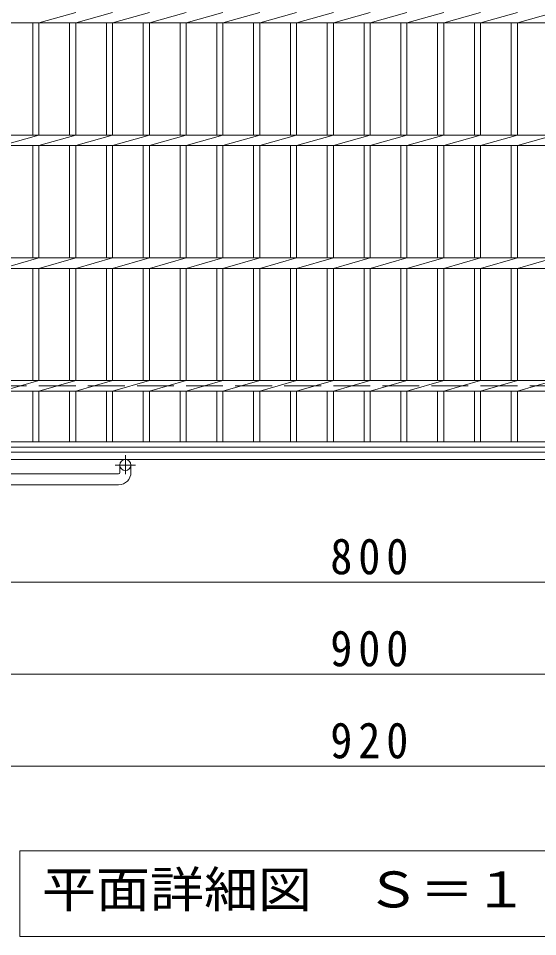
# Model space of a CAD drawing. Units: millimetres at full size, sheet at 1:10. Extents: x -1454 to 1998, y -1938 to 1595.
# Drawn here: x -995 to -572, y 76 to 824 of the extents above; entities that cross this region are included whole.
import ezdxf
from ezdxf.enums import TextEntityAlignment as Align

# ---------------------------------------------------------------- set-up
doc = ezdxf.new("R2010")
doc.units = ezdxf.units.MM
doc.header["$LTSCALE"] = 10
doc.linetypes.add('CHAIN1', pattern=[8, 5, -1, 1, -1])
doc.linetypes.add('DASHED3', pattern=[4, 3, -1])
for name, color, linetype, lineweight in [('C-1', 2, 'Continuous', 9), ('C-2', 3, 'Continuous', 9), ('C-4', 7, 'Continuous', 9), ('C-5', 7, 'Continuous', 9)]:
    doc.layers.add(name, color=color, linetype=linetype, lineweight=lineweight)
doc.styles.add('ＭＳ ゴシック', font='')
doc.styles.get('ＭＳ ゴシック').set_extended_font_data('MS Gothic')

msp = doc.modelspace()

# ---------------------------------------------------------------- linework, layer by layer
at = {"layer": 'C-1', "linetype": 'DASHED3'}
msp.add_line((-308.19, 524.72), (-1108.19, 524.72), dxfattribs=at)
at = {"layer": 'C-1'}
for p, q in [((-248.19, 464.72), (-1168.19, 464.72)), ((-254.19, 470.72), (-1162.19, 470.72)), ((-912.19, 454.12), (-912.19, 460.22)), ((-903.19, 454.12), (-903.19, 460.22)), ((-1003.19, 453.12), (-913.19, 453.12)), ((-913.19, 444.12), (-1003.19, 444.12))]:
    msp.add_line(p, q, dxfattribs=at)
at = {"layer": 'C-1', "linetype": 'CHAIN1'}
for p, q in [((-907.69, 468.33), (-907.69, 452.73)), ((-899.53, 460.22), (-915.94, 460.22))]:
    msp.add_line(p, q, dxfattribs=at)
at = {"layer": 'C-1'}
msp.add_circle((-907.69, 460.22), 4.5, dxfattribs=at)
for radius in [10, 1]:
    msp.add_arc((-913.19, 454.12), radius, 270, 0, dxfattribs=at)
at = {"layer": 'C-2'}
for p, q in [((-948.19, 828.96), (-978.19, 820.48)), ((-918.19, 828.96), (-948.19, 820.48)), ((-888.19, 828.96), (-918.19, 820.48)), ((-858.19, 828.96), (-888.19, 820.48)), ((-828.19, 828.96), (-858.19, 820.48)), ((-798.19, 828.96), (-828.19, 820.48)), ((-798.19, 820.48), (-768.19, 828.96)), ((-768.19, 820.48), (-738.19, 828.96)), ((-738.19, 820.48), (-708.19, 828.96)), ((-708.19, 820.48), (-678.19, 828.96)), ((-678.19, 820.48), (-648.19, 828.96)), ((-648.19, 820.48), (-618.19, 828.96)), ((-618.19, 820.48), (-588.19, 828.96)), ((-588.19, 820.48), (-558.19, 828.96)), ((-1158.19, 820.48), (-258.19, 820.48)), ((-983.19, 820.48), (-983.19, 728.96)), ((-978.19, 820.48), (-978.19, 728.96)), ((-953.19, 820.48), (-953.19, 728.96)), ((-948.19, 820.48), (-948.19, 728.96)), ((-923.19, 820.48), (-923.19, 728.96)), ((-918.19, 820.48), (-918.19, 728.96)), ((-893.19, 820.48), (-893.19, 728.96)), ((-888.19, 820.48), (-888.19, 728.96)), ((-863.19, 820.48), (-863.19, 728.96)), ((-858.19, 820.48), (-858.19, 728.96)), ((-833.19, 820.48), (-833.19, 728.96)), ((-828.19, 820.48), (-828.19, 728.96)), ((-803.19, 820.48), (-803.19, 728.96)), ((-798.19, 820.48), (-798.19, 728.96)), ((-773.19, 820.48), (-773.19, 728.96)), ((-768.19, 728.96), (-768.19, 820.48)), ((-743.19, 820.48), (-743.19, 728.96)), ((-738.19, 728.96), (-738.19, 820.48)), ((-713.19, 820.48), (-713.19, 728.96)), ((-708.19, 728.96), (-708.19, 820.48)), ((-683.19, 820.48), (-683.19, 728.96)), ((-678.19, 728.96), (-678.19, 820.48)), ((-653.19, 820.48), (-653.19, 728.96)), ((-648.19, 728.96), (-648.19, 820.48)), ((-623.19, 820.48), (-623.19, 728.96)), ((-618.19, 728.96), (-618.19, 820.48)), ((-593.19, 820.48), (-593.19, 728.96)), ((-588.19, 728.96), (-588.19, 820.48)), ((-1158.19, 728.96), (-258.19, 728.96)), ((-978.19, 728.96), (-1008.19, 720.48)), ((-948.19, 728.96), (-978.19, 720.48)), ((-918.19, 728.96), (-948.19, 720.48)), ((-888.19, 728.96), (-918.19, 720.48)), ((-858.19, 728.96), (-888.19, 720.48)), ((-828.19, 728.96), (-858.19, 720.48)), ((-798.19, 728.96), (-828.19, 720.48)), ((-798.19, 720.48), (-768.19, 728.96)), ((-768.19, 720.48), (-738.19, 728.96)), ((-738.19, 720.48), (-708.19, 728.96)), ((-708.19, 720.48), (-678.19, 728.96)), ((-678.19, 720.48), (-648.19, 728.96)), ((-648.19, 720.48), (-618.19, 728.96)), ((-618.19, 720.48), (-588.19, 728.96)), ((-588.19, 720.48), (-558.19, 728.96)), ((-1158.19, 720.48), (-258.19, 720.48)), ((-983.19, 720.48), (-983.19, 628.96)), ((-978.19, 720.48), (-978.19, 628.96)), ((-953.19, 720.48), (-953.19, 628.96)), ((-948.19, 720.48), (-948.19, 628.96)), ((-923.19, 720.48), (-923.19, 628.96)), ((-918.19, 720.48), (-918.19, 628.96)), ((-893.19, 720.48), (-893.19, 628.96)), ((-888.19, 720.48), (-888.19, 628.96)), ((-863.19, 720.48), (-863.19, 628.96)), ((-858.19, 720.48), (-858.19, 628.96)), ((-833.19, 720.48), (-833.19, 628.96)), ((-828.19, 720.48), (-828.19, 628.96)), ((-803.19, 720.48), (-803.19, 628.96)), ((-798.19, 720.48), (-798.19, 628.96)), ((-773.19, 720.48), (-773.19, 628.96)), ((-768.19, 628.96), (-768.19, 720.48)), ((-743.19, 720.48), (-743.19, 628.96)), ((-738.19, 628.96), (-738.19, 720.48)), ((-713.19, 720.48), (-713.19, 628.96)), ((-708.19, 628.96), (-708.19, 720.48)), ((-683.19, 720.48), (-683.19, 628.96)), ((-678.19, 628.96), (-678.19, 720.48)), ((-653.19, 720.48), (-653.19, 628.96)), ((-648.19, 628.96), (-648.19, 720.48)), ((-623.19, 720.48), (-623.19, 628.96)), ((-618.19, 628.96), (-618.19, 720.48)), ((-593.19, 720.48), (-593.19, 628.96)), ((-588.19, 628.96), (-588.19, 720.48)), ((-1158.19, 628.96), (-258.19, 628.96)), ((-978.19, 628.96), (-1008.19, 620.48)), ((-948.19, 628.96), (-978.19, 620.48)), ((-918.19, 628.96), (-948.19, 620.48)), ((-888.19, 628.96), (-918.19, 620.48)), ((-858.19, 628.96), (-888.19, 620.48)), ((-828.19, 628.96), (-858.19, 620.48)), ((-798.19, 628.96), (-828.19, 620.48)), ((-798.19, 620.48), (-768.19, 628.96)), ((-768.19, 620.48), (-738.19, 628.96)), ((-738.19, 620.48), (-708.19, 628.96)), ((-708.19, 620.48), (-678.19, 628.96)), ((-678.19, 620.48), (-648.19, 628.96)), ((-648.19, 620.48), (-618.19, 628.96)), ((-618.19, 620.48), (-588.19, 628.96)), ((-588.19, 620.48), (-558.19, 628.96)), ((-1158.19, 620.48), (-258.19, 620.48)), ((-983.19, 620.48), (-983.19, 528.96)), ((-978.19, 620.48), (-978.19, 528.96)), ((-953.19, 620.48), (-953.19, 528.96)), ((-948.19, 620.48), (-948.19, 528.96)), ((-923.19, 620.48), (-923.19, 528.96)), ((-918.19, 620.48), (-918.19, 528.96)), ((-893.19, 620.48), (-893.19, 528.96)), ((-888.19, 620.48), (-888.19, 528.96)), ((-863.19, 620.48), (-863.19, 528.96)), ((-858.19, 620.48), (-858.19, 528.96)), ((-833.19, 620.48), (-833.19, 528.96)), ((-828.19, 620.48), (-828.19, 528.96)), ((-803.19, 620.48), (-803.19, 528.96)), ((-798.19, 620.48), (-798.19, 528.96)), ((-773.19, 620.48), (-773.19, 528.96)), ((-768.19, 528.96), (-768.19, 620.48)), ((-743.19, 620.48), (-743.19, 528.96)), ((-738.19, 528.96), (-738.19, 620.48)), ((-713.19, 620.48), (-713.19, 528.96)), ((-708.19, 528.96), (-708.19, 620.48)), ((-683.19, 620.48), (-683.19, 528.96)), ((-678.19, 528.96), (-678.19, 620.48)), ((-653.19, 620.48), (-653.19, 528.96)), ((-648.19, 528.96), (-648.19, 620.48)), ((-623.19, 620.48), (-623.19, 528.96)), ((-618.19, 528.96), (-618.19, 620.48)), ((-593.19, 620.48), (-593.19, 528.96)), ((-588.19, 528.96), (-588.19, 620.48)), ((-1073.19, 528.96), (-348.19, 528.96)), ((-978.19, 528.96), (-1008.19, 520.48)), ((-948.19, 528.96), (-978.19, 520.48)), ((-918.19, 528.96), (-948.19, 520.48)), ((-888.19, 528.96), (-918.19, 520.48)), ((-858.19, 528.96), (-888.19, 520.48)), ((-828.19, 528.96), (-858.19, 520.48)), ((-798.19, 528.96), (-828.19, 520.48)), ((-798.19, 520.48), (-768.19, 528.96)), ((-738.19, 520.48), (-708.19, 528.96)), ((-708.19, 520.48), (-678.19, 528.96)), ((-678.19, 520.48), (-648.19, 528.96)), ((-648.19, 520.48), (-618.19, 528.96)), ((-618.19, 520.48), (-588.19, 528.96)), ((-588.19, 520.48), (-558.19, 528.96)), ((-1073.19, 520.48), (-348.19, 520.48)), ((-983.19, 520.48), (-983.19, 479.22)), ((-978.19, 520.48), (-978.19, 479.22)), ((-953.19, 520.48), (-953.19, 479.22)), ((-948.19, 520.48), (-948.19, 479.22)), ((-923.19, 520.48), (-923.19, 479.22)), ((-918.19, 520.48), (-918.19, 479.22)), ((-893.19, 520.48), (-893.19, 479.22)), ((-888.19, 520.48), (-888.19, 479.22)), ((-863.19, 520.48), (-863.19, 479.22)), ((-858.19, 520.48), (-858.19, 479.22)), ((-833.19, 520.48), (-833.19, 479.22)), ((-828.19, 520.48), (-828.19, 479.22)), ((-803.19, 520.48), (-803.19, 479.22)), ((-798.19, 520.48), (-798.19, 479.22)), ((-773.19, 520.48), (-773.19, 479.22)), ((-743.19, 520.48), (-743.19, 479.22)), ((-738.19, 479.22), (-738.19, 520.48)), ((-713.19, 520.48), (-713.19, 479.22)), ((-708.19, 479.22), (-708.19, 520.48)), ((-683.19, 520.48), (-683.19, 479.22)), ((-678.19, 479.22), (-678.19, 520.48)), ((-653.19, 520.48), (-653.19, 479.22)), ((-648.19, 479.22), (-648.19, 520.48)), ((-623.19, 520.48), (-623.19, 479.22)), ((-618.19, 479.22), (-618.19, 520.48)), ((-593.19, 520.48), (-593.19, 479.22)), ((-588.19, 479.22), (-588.19, 520.48)), ((-258.19, 479.22), (-1158.19, 479.22)), ((-258.19, 474.72), (-1158.19, 474.72))]:
    msp.add_line(p, q, dxfattribs=at)
msp.add_lwpolyline([(-768.19, 479.22), (-768.19, 520.48), (-738.19, 528.96)], dxfattribs=at)
at = {"layer": 'C-4'}
for p, q in [((-1108.19, 364.72), (-308.19, 364.72)), ((-1158.19, 289.72), (-258.19, 289.72)), ((-1168.19, 214.72), (-248.19, 214.72))]:
    msp.add_line(p, q, dxfattribs=at)
at = {"layer": 'C-5'}
for p, q in [((-993.69, 145.85), (-422.69, 145.85)), ((-993.69, 145.85), (-993.69, 75.85)), ((-993.69, 75.85), (-422.69, 75.85))]:
    msp.add_line(p, q, dxfattribs=at)

# ---------------------------------------------------------------- texts
at = {"layer": 'C-4', "color": 2, "char_height": 29.33, "attachment_point": 7, "style": 'ＭＳ ゴシック'}
for s, insert in [('\\T1.27;\\W0.9;800', (-740.69, 370.72)), ('\\T1.27;\\W0.9;900', (-740.69, 295.72)), ('\\T1.27;\\W0.9;920', (-740.69, 220.72))]:
    msp.add_mtext(s, dxfattribs=dict(at, insert=insert))
at = {"layer": 'C-5', "color": 2, "style": 'ＭＳ ゴシック', "width": 1.1}
msp.add_text('平面詳細図\u3000Ｓ＝１：１０', height=29.33, dxfattribs=at).set_placement((-975.69, 90.85), align=Align.BOTTOM_LEFT)

doc.saveas('drawing.dxf')
